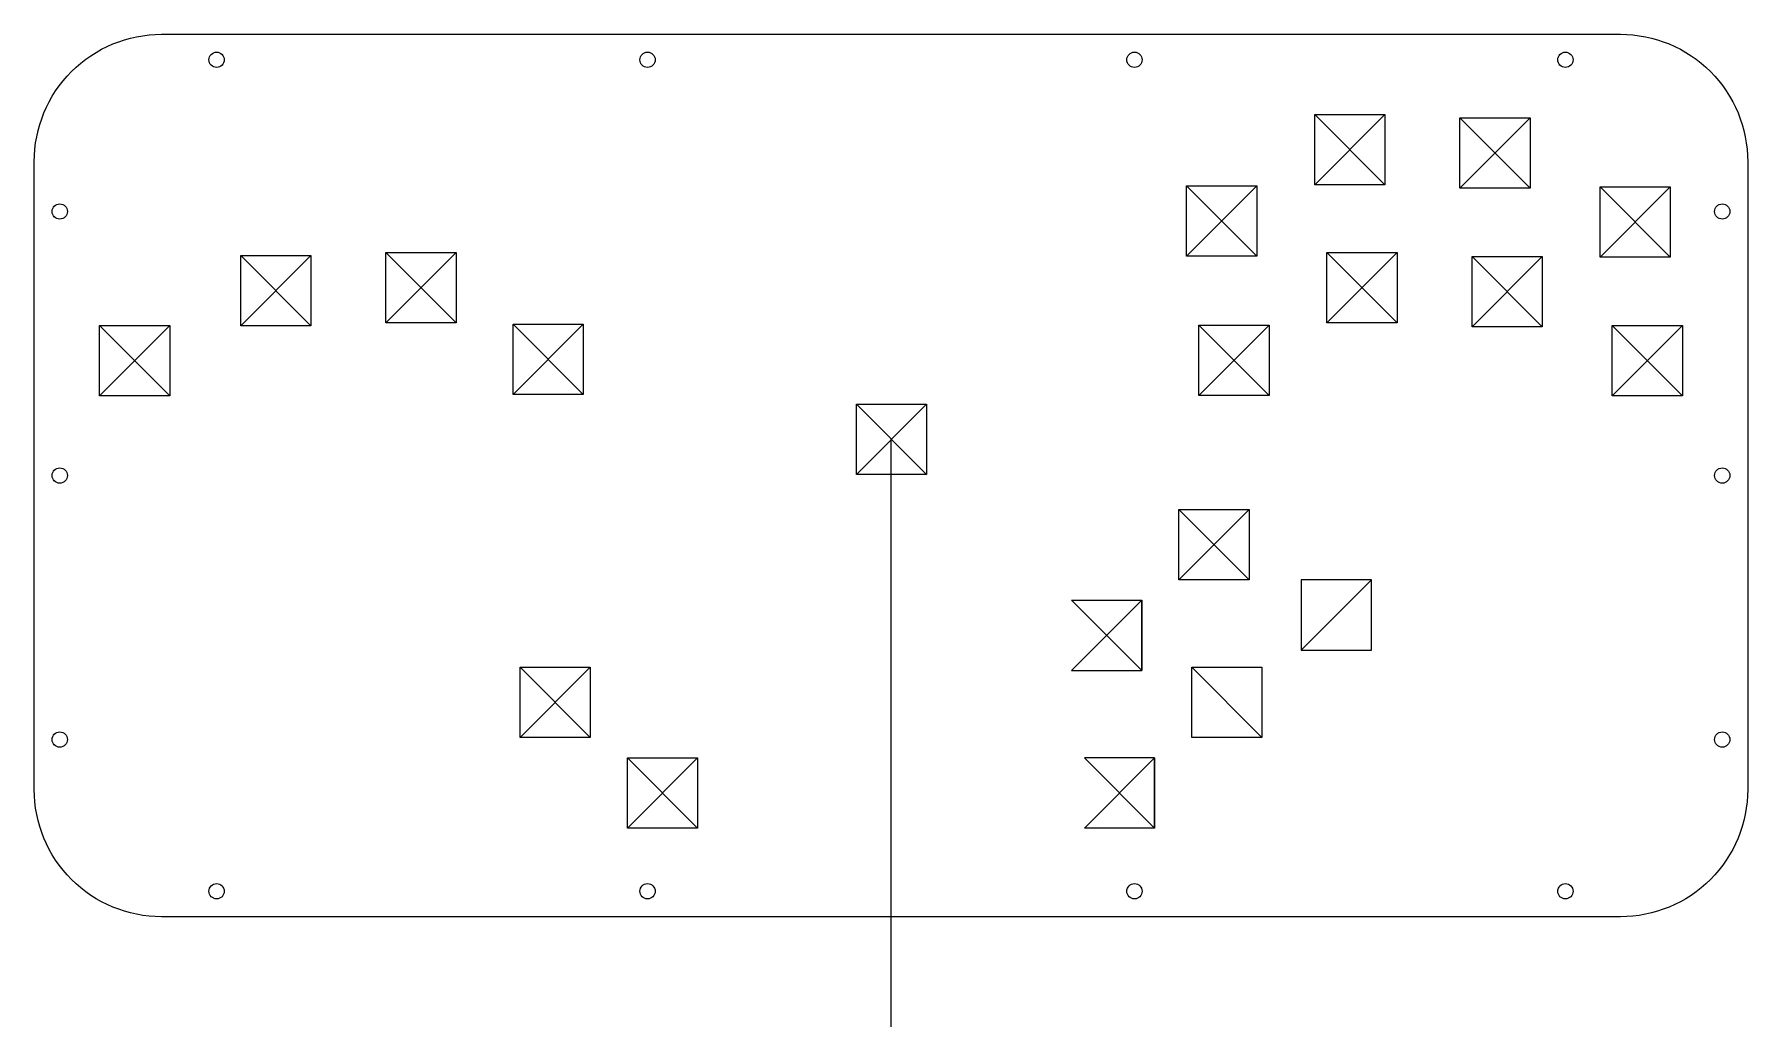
# Model space of a CAD drawing. Header units: millimetres. Extents: x 50 to 387, y 25 to 220.
import ezdxf

# ---------------------------------------------------------------- set-up
doc = ezdxf.new("R2010")
doc.units = ezdxf.units.MM
doc.layers.get('0').update_dxf_attribs({"linetype": 'CONTINUOUS'})

msp = doc.modelspace()

# ---------------------------------------------------------------- linework, layer by layer
for p, q in [((301.58, 204.03), (315.38, 204.03)), ((301.58, 190.23), (315.38, 204.03)), ((315.38, 190.23), (301.58, 204.03)), ((301.58, 190.23), (301.58, 204.03)), ((315.38, 204.03), (315.38, 190.23)), ((330.09, 203.39), (343.89, 203.39)), ((330.09, 189.59), (330.09, 203.39)), ((343.89, 189.59), (330.09, 203.39)), ((330.09, 189.59), (343.89, 203.39)), ((343.89, 203.39), (343.89, 189.59)), ((276.42, 176.23), (290.22, 190.03)), ((276.42, 176.23), (276.42, 190.03)), ((290.22, 176.23), (276.42, 190.03)), ((276.42, 190.03), (290.22, 190.03)), ((290.22, 190.03), (290.22, 176.23)), ((315.38, 190.23), (301.58, 190.23)), ((343.89, 189.59), (330.09, 189.59)), ((357.6, 176.03), (357.6, 189.83)), ((371.4, 176.03), (357.6, 189.83)), ((357.6, 189.83), (371.4, 189.83)), ((357.6, 176.03), (371.4, 189.83)), ((371.4, 189.83), (371.4, 176.03)), ((90.73, 162.59), (90.73, 176.39)), ((90.73, 162.59), (104.53, 176.39)), ((104.53, 162.59), (90.73, 176.39)), ((90.73, 176.39), (104.53, 176.39)), ((104.53, 176.39), (104.53, 162.59)), ((133.05, 163.13), (119.25, 176.93)), ((119.25, 163.13), (119.25, 176.93)), ((119.25, 163.13), (133.05, 176.93)), ((119.25, 176.93), (133.05, 176.93)), ((133.05, 176.93), (133.05, 163.13)), ((290.22, 176.23), (276.42, 176.23)), ((317.75, 163.13), (303.95, 176.93)), ((303.95, 176.93), (317.75, 176.93)), ((303.95, 163.13), (317.75, 176.93)), ((303.95, 163.13), (303.95, 176.93)), ((317.75, 176.93), (317.75, 163.13)), ((332.47, 176.19), (346.27, 176.19)), ((332.47, 162.39), (332.47, 176.19)), ((332.47, 162.39), (346.27, 176.19)), ((346.27, 162.39), (332.47, 176.19)), ((346.27, 176.19), (346.27, 162.39)), ((371.4, 176.03), (357.6, 176.03)), ((63.02, 148.83), (63.02, 162.63)), ((63.02, 162.63), (76.82, 162.63)), ((76.82, 148.83), (63.02, 162.63)), ((63.02, 148.83), (76.82, 162.63)), ((76.82, 162.63), (76.82, 148.83)), ((104.53, 162.59), (90.73, 162.59)), ((133.05, 163.13), (119.25, 163.13)), ((144.19, 149.1), (157.99, 162.9)), ((157.99, 149.1), (144.19, 162.9)), ((144.19, 162.9), (157.99, 162.9)), ((144.19, 149.1), (144.19, 162.9)), ((157.99, 162.9), (157.99, 149.1)), ((292.62, 148.9), (278.82, 162.7)), ((278.82, 162.7), (292.62, 162.7)), ((278.82, 148.9), (292.62, 162.7)), ((278.82, 148.9), (278.82, 162.7)), ((292.62, 162.7), (292.62, 148.9)), ((317.75, 163.13), (303.95, 163.13)), ((346.27, 162.39), (332.47, 162.39)), ((359.98, 162.63), (373.78, 162.63)), ((359.98, 148.83), (373.78, 162.63)), ((373.78, 148.83), (359.98, 162.63)), ((359.98, 148.83), (359.98, 162.63)), ((373.78, 162.63), (373.78, 148.83)), ((76.82, 148.83), (63.02, 148.83)), ((157.99, 149.1), (144.19, 149.1)), ((292.62, 148.9), (278.82, 148.9)), ((373.78, 148.83), (359.98, 148.83)), ((211.6, 147.17), (225.4, 147.17)), ((225.4, 133.37), (211.6, 147.17)), ((211.6, 133.37), (211.6, 147.17)), ((211.6, 133.37), (225.4, 147.17)), ((225.4, 147.17), (225.4, 133.37)), ((218.4, 140.37), (218.4, 25)), ((225.4, 133.37), (211.6, 133.37)), ((274.92, 112.74), (274.92, 126.54)), ((288.72, 112.74), (274.92, 126.54)), ((274.92, 126.54), (288.72, 126.54)), ((274.92, 112.74), (288.72, 126.54)), ((288.72, 126.54), (288.72, 112.74)), ((288.72, 112.74), (274.92, 112.74)), ((159.37, 81.74), (145.57, 95.54)), ((145.57, 81.74), (145.57, 95.54)), ((145.57, 95.54), (159.37, 95.54)), ((145.57, 81.74), (159.37, 95.54)), ((159.37, 95.54), (159.37, 81.74)), ((159.37, 81.74), (145.57, 81.74)), ((166.64, 63.95), (166.64, 77.75)), ((166.64, 77.75), (180.44, 77.75)), ((180.44, 63.95), (166.64, 77.75)), ((166.64, 63.95), (180.44, 77.75)), ((180.44, 77.75), (180.44, 63.95)), ((180.44, 63.95), (166.64, 63.95))]:
    msp.add_line(p, q)
msp.add_lwpolyline([(361.6, 219.78, -0.414214), (386.6, 194.78), (386.6, 71.58, -0.414214), (361.6, 46.58), (75.2, 46.58, -0.414214), (50.2, 71.58), (50.2, 194.78, -0.414214), (75.2, 219.78)], format="xyb", close=True)
for points in [[(312.75, 112.68), (298.95, 112.68), (298.95, 98.88), (312.75, 98.88), (312.75, 112.68), (298.95, 98.88)], [(267.65, 108.74), (253.85, 94.94), (267.65, 94.94), (253.85, 108.74), (267.65, 108.74), (267.65, 94.94)], [(277.43, 95.54), (291.23, 95.54), (291.23, 81.74), (277.43, 81.74), (277.43, 95.54), (291.23, 81.74)], [(270.16, 63.95), (256.36, 63.95), (270.16, 77.75), (256.36, 77.75), (270.16, 63.95), (270.16, 77.75)]]:
    msp.add_lwpolyline(points, close=True)
for centre in [(86, 214.78), (170.6, 214.78), (266.2, 214.78), (350.8, 214.78), (55.2, 185), (381.6, 185), (55.2, 133.18), (381.6, 133.18), (55.2, 81.36), (381.6, 81.36), (86, 51.58), (170.6, 51.58), (266.2, 51.58), (350.8, 51.58)]:
    msp.add_circle(centre, 1.5)

doc.saveas('drawing.dxf')
